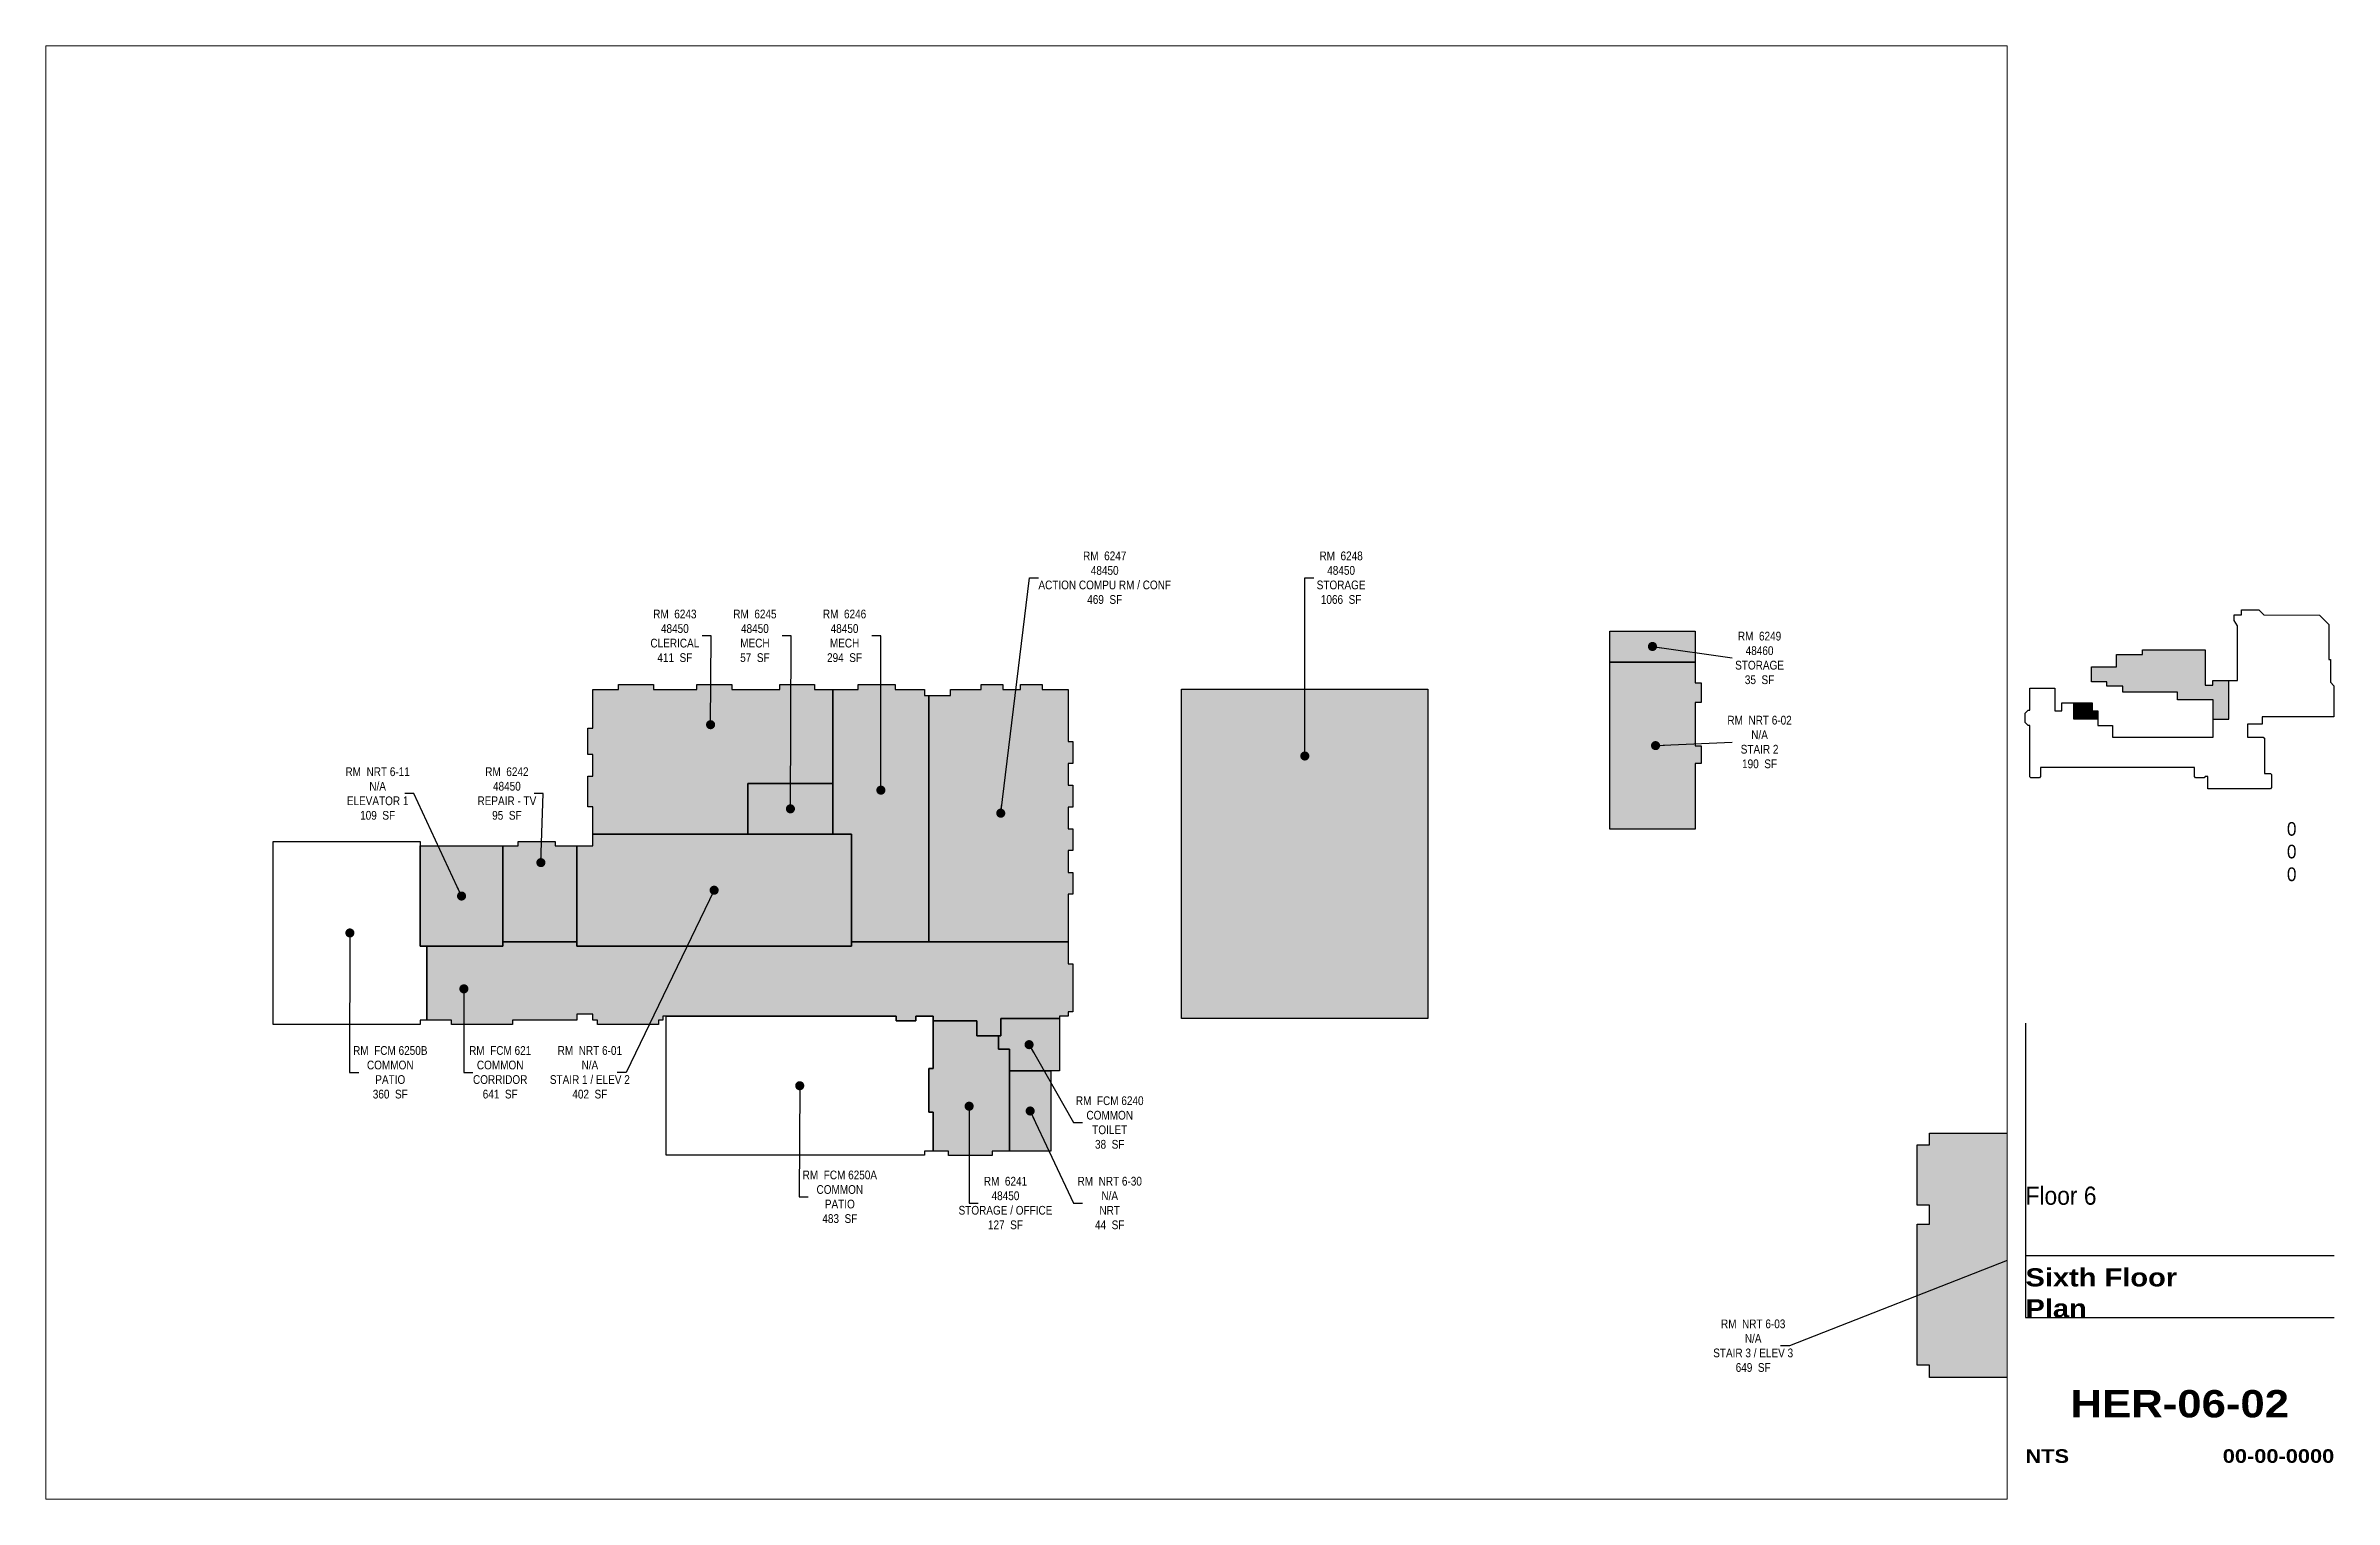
# Paper-space layout '02 new' of a CAD drawing. Header units: inches. Extents: x 0.8 to 16.5, y 0.5 to 10.5.
# The model-space entities are those that its viewports show. They can reach past a viewport. Long polylines and large blocks are cut down to what shows.
import ezdxf
from ezdxf.enums import TextEntityAlignment as Align

# ---------------------------------------------------------------- set-up
doc = ezdxf.new("R2010")
doc.units = ezdxf.units.IN
doc.header["$LTSCALE"] = 48
doc.header["$MEASUREMENT"] = 0
doc.layers.get('Defpoints').update_dxf_attribs({"color": 31})
for name, color, linetype in [('0-LABEL', 3, 'Continuous'), ('1-NRT', 200, 'Continuous'), ('1-NRT-PTN', 253, 'Continuous'), ('3-FCM', 190, 'Continuous'), ('3-FCM-PTN', 9, 'Continuous'), ('4-OCC', 6, 'Continuous'), ('4-OCC-PTN', 95, 'Continuous'), ('T-5', 5, 'Continuous'), ('T-8', 8, 'Continuous')]:
    doc.layers.add(name, color=color, linetype=linetype)
doc.styles.add('Arial90', font='arial.ttf', dxfattribs={"width": 0.9})
doc.styles.add('ArialBlack', font='')
doc.styles.add('ArialN', font='ARIALN.TTF')
doc.styles.get('ArialBlack').set_extended_font_data('Arial Black')
doc.dimstyles.new('AB-200', dxfattribs={"dimscale": 200, "dimtxt": 0.070312, "dimasz": 0.0625, "dimexe": 0.0625, "dimexo": 0.125, "dimgap": 0.1875, "dimtad": 0, "dimdec": 4, "dimrnd": 0.0625, "dimzin": 0, "dimdsep": 46, "dimlunit": 4, "dimtxsty": 'ArialN', "dimblk": 'ARCHTICK', "dimcen": 0.0625, "dimclrd": 256, "dimclre": 256, "dimclrt": 256, "dimadec": 0, "dimazin": 0, "dimtfac": 1, "dimtdec": 4, "dimtofl": 0, "dimtmove": 2, "dimatfit": 3, "dimldrblk": 'DOT', "dimfxl": 0, "dimfrac": 2, "dimtolj": 1, "dimtzin": 0, "dimlwd": -1, "dimlwe": -1, "dimarcsym": 0})

# ---------------------------------------------------------------- blocks, each defined once
blk = doc.blocks.new('sheettext_11x17_occ')
at = {"layer": 'Defpoints'}
for p, q in [((0, 3.276), (0, 1.251)), ((0, 1.676), (2.125, 1.676)), ((0, 1.251), (2.125, 1.251))]:
    blk.add_line(p, q, dxfattribs=at)
at = {"style": 'Arial90', "width": 0.9}
for tag, p in [('INTERIORGROSSAREA', (1.865, 4.565)), ('USEABLEAREA', (1.865, 4.409)), ('COMMONAREA', (1.865, 4.253))]:
    blk.add_attdef(tag, text='', height=0.0938, dxfattribs=at).set_placement(p, align=Align.RIGHT)
blk.add_attdef('FLOOR', text='', height=0.125, dxfattribs=at).set_placement((0, 2.151), align=Align.TOP_LEFT)
at = {"layer": 'T-8', "style": 'ArialBlack'}
for tag, p, height in [('TITLE_1', (0, 1.464), 0.125), ('TITLE_2', (0, 1.251), 0.125), ('SCALE', (0, 0.25), 0.0938)]:
    blk.add_attdef(tag, p, '', height=height, dxfattribs=at)
blk.add_attdef('DWG#', text='', height=0.188, dxfattribs=at).set_placement((1.062, 0.751), align=Align.TOP_CENTER)
blk.add_attdef('DATE', text='', height=0.0938, dxfattribs=at).set_placement((2.125, 0.25), align=Align.RIGHT)
blk = doc.blocks.new('_ArchTick')
at = {"const_width": 0.15}
blk.add_lwpolyline([(-0.5, -0.5), (0.5, 0.5)], dxfattribs=at)
blk = doc.blocks.new('_Dot')
at = {"lineweight": -2}
blk.add_line((-0.5, 0), (-1, 0), dxfattribs=at)
at = {"const_width": 0.5}
blk.add_lwpolyline([(-0.25, 0, 1), (0.25, 0, 1)], format="xyb", close=True, dxfattribs=at)

msp = doc.modelspace()

# ---------------------------------------------------------------- hatches: boundary and pattern name
at = {"layer": '1-NRT-PTN'}
for points in [[(2920.5, 1943.5), (2920.5, 2173.5), (3037.8, 2173.5), (3037.8, 2145), (3046.1, 2145), (3046.1, 2118), (3037.8, 2118), (3037.8, 2058), (3046.1, 2058), (3046.1, 2034), (3037.8, 2034), (3037.8, 1943.5)], [(1498.4, 1782.5), (1498.4, 1920.5), (1520.4, 1920.5), (1520.5, 1936.5), (1876.5, 1936.5), (1876.5, 1782.5)], [(1282.8, 1920.5), (1396.8, 1920.5), (1396.8, 1782.5), (1282.8, 1782.5)], [(2094, 1611), (2151, 1611), (2151, 1500.5), (2094, 1500.5)], [(3610.5, 1189), (3360.5, 1189), (3360.5, 1206), (3343.5, 1206), (3343.5, 1400), (3360.5, 1400), (3360.5, 1426), (3343.5, 1426), (3343.5, 1509), (3360.5, 1509), (3360.5, 1525), (3610.5, 1525), (3610.5, 1508), (3627.5, 1508), (3627.5, 1426), (3610.5, 1426), (3610.5, 1400), (3627.5, 1400), (3627.5, 1206), (3610.5, 1206)]]:
    msp.add_hatch(color=256, dxfattribs=at).paths.add_polyline_path(points)
at = {"layer": '3-FCM-PTN'}
for points in [[(1291.8, 1680.5), (1291.8, 1782.5), (1396.8, 1782.5), (1396.8, 1788.5), (1498.4, 1788.5), (1498.4, 1782.5), (1876.5, 1782.5), (1876.5, 1788.5), (2175, 1788.5), (2175, 1758), (2181, 1758), (2181, 1692), (2175, 1692), (2175, 1686), (2163, 1686), (2163, 1683), (2082, 1683), (2082, 1659), (2049, 1659), (2049, 1680), (1989, 1680), (1989, 1686), (1965, 1686), (1965, 1680), (1938, 1680), (1938, 1686), (1621.5, 1686), (1617, 1686), (1617, 1680.6), (1611, 1680.6), (1611, 1674.7), (1527, 1674.7), (1527, 1680.6), (1520.4, 1680.6), (1520.4, 1689), (1498.4, 1689), (1498.4, 1680.6), (1410, 1680.6), (1410, 1674.7), (1326, 1674.7), (1326, 1680.5)], [(2082, 1659), (2082, 1683), (2163, 1683), (2163, 1611), (2094, 1611), (2094, 1641), (2079, 1641), (2079, 1659)]]:
    msp.add_hatch(color=256, dxfattribs=at).paths.add_polyline_path(points)
at = {"layer": '4-OCC-PTN'}
for color, points in [(201, [(2920.5, 2216.2), (3037.8, 2216.2), (3037.8, 2173.5), (2920.5, 2173.5)]), (55, [(1520.5, 1936.5), (1520.5, 1974.3), (1513.5, 1974.3), (1513.5, 2016.3), (1520.5, 2016.3), (1520.5, 2046.3), (1513.5, 2046.3), (1513.5, 2082.3), (1520.5, 2082.3), (1520.5, 2135.5), (1555.8, 2135.5), (1555.8, 2142.5), (1603.8, 2142.5), (1603.8, 2135.5), (1663.8, 2135.5), (1663.8, 2142.5), (1711.8, 2142.5), (1711.8, 2135.5), (1777.8, 2135.5), (1777.8, 2142.5), (1825.8, 2142.5), (1825.8, 2135.5), (1851, 2135.5), (1851, 2006.5), (1734, 2006.5), (1734, 1936.5)]), (55, [(1851, 1936.5), (1851, 2135.5), (1885.8, 2135.5), (1885.8, 2142.5), (1936.8, 2142.5), (1936.8, 2135.5), (1977, 2135.5), (1977, 2127.3), (1983, 2127.3), (1983, 1788.5), (1876.5, 1788.5), (1876.5, 1936.5)]), (55, [(1983, 1788.5), (1983, 2127.3), (2013, 2127.3), (2013, 2135.5), (2055, 2135.5), (2055, 2142.5), (2085, 2142.5), (2085, 2135.5), (2109, 2135.5), (2109, 2142.5), (2139, 2142.5), (2139, 2135.5), (2175, 2135.5), (2175, 2064), (2181, 2064), (2181, 2034), (2175, 2034), (2175, 2004), (2181, 2004), (2181, 1974), (2175, 1974), (2175, 1944), (2181, 1944), (2181, 1914), (2175, 1914), (2175, 1884), (2181, 1884), (2181, 1854), (2175, 1854), (2175, 1788.5)]), (55, [(2331, 2136), (2670, 2136), (2670, 1683), (2331, 1683)]), (55, [(1734, 2006.5), (1851, 2006.5), (1851, 1936.5), (1734, 1936.5)]), (55, [(1396.8, 1920.5), (1417.8, 1920.5), (1417.8, 1926.5), (1468.8, 1926.5), (1468.8, 1920.5), (1498.4, 1920.5), (1498.4, 1788.5), (1396.8, 1788.5)]), (55, [(2094, 1500.5), (2070, 1500.5), (2070, 1494.7), (2010, 1494.7), (2010, 1500.5), (1989, 1500.5), (1989, 1554), (1983, 1554), (1983, 1614), (1989, 1614), (1989, 1680), (2049, 1680), (2049, 1659), (2079, 1659), (2079, 1641), (2094, 1641)])]:
    msp.add_hatch(color=color, dxfattribs=at).paths.add_polyline_path(points)

# ---------------------------------------------------------------- linework, layer by layer
at = {"layer": '1-NRT'}
for points in [[(2920.5, 1943.5), (2920.5, 2173.5), (3037.8, 2173.5), (3037.8, 2145), (3046.1, 2145), (3046.1, 2118), (3037.8, 2118), (3037.8, 2058), (3046.1, 2058), (3046.1, 2034), (3037.8, 2034), (3037.8, 1943.5)], [(1498.4, 1782.5), (1498.4, 1920.5), (1520.4, 1920.5), (1520.5, 1936.5), (1876.5, 1936.5), (1876.5, 1782.5)], [(1282.8, 1920.5), (1396.8, 1920.5), (1396.8, 1782.5), (1282.8, 1782.5)], [(2094, 1611), (2151, 1611), (2151, 1500.5), (2094, 1500.5)], [(3610.5, 1189), (3360.5, 1189), (3360.5, 1206), (3343.5, 1206), (3343.5, 1400), (3360.5, 1400), (3360.5, 1426), (3343.5, 1426), (3343.5, 1509), (3360.5, 1509), (3360.5, 1525), (3610.5, 1525), (3610.5, 1508), (3627.5, 1508), (3627.5, 1426), (3610.5, 1426), (3610.5, 1400), (3627.5, 1400), (3627.5, 1206), (3610.5, 1206)]]:
    msp.add_lwpolyline(points, close=True, dxfattribs=at)
at = {"layer": '3-FCM'}
for points in [[(1080.5, 1926.5), (1282.8, 1926.5), (1282.8, 1782.5), (1291.8, 1782.5), (1291.8, 1680.5), (1282.8, 1680.5), (1282.8, 1674.9), (1080.5, 1674.9)], [(1291.8, 1680.5), (1291.8, 1782.5), (1396.8, 1782.5), (1396.8, 1788.5), (1498.4, 1788.5), (1498.4, 1782.5), (1876.5, 1782.5), (1876.5, 1788.5), (2175, 1788.5), (2175, 1758), (2181, 1758), (2181, 1692), (2175, 1692), (2175, 1686), (2163, 1686), (2163, 1683), (2082, 1683), (2082, 1659), (2049, 1659), (2049, 1680), (1989, 1680), (1989, 1686), (1965, 1686), (1965, 1680), (1938, 1680), (1938, 1686), (1621.5, 1686), (1617, 1686), (1617, 1680.6), (1611, 1680.6), (1611, 1674.7), (1527, 1674.7), (1527, 1680.6), (1520.4, 1680.6), (1520.4, 1689), (1498.4, 1689), (1498.4, 1680.6), (1410, 1680.6), (1410, 1674.7), (1326, 1674.7), (1326, 1680.5)], [(1938, 1686), (1938, 1680), (1965, 1680), (1965, 1686), (1989, 1686), (1989, 1614), (1983, 1614), (1983, 1554), (1989, 1554), (1989, 1500.5), (1977, 1500.5), (1977, 1495), (1621.5, 1495), (1621.5, 1686)], [(2082, 1659), (2082, 1683), (2163, 1683), (2163, 1611), (2094, 1611), (2094, 1641), (2079, 1641), (2079, 1659)]]:
    msp.add_lwpolyline(points, close=True, dxfattribs=at)
at = {"layer": '4-OCC'}
for points in [[(2920.5, 2216.2), (3037.8, 2216.2), (3037.8, 2173.5), (2920.5, 2173.5)], [(1520.5, 1936.5), (1520.5, 1974.3), (1513.5, 1974.3), (1513.5, 2016.3), (1520.5, 2016.3), (1520.5, 2046.3), (1513.5, 2046.3), (1513.5, 2082.3), (1520.5, 2082.3), (1520.5, 2135.5), (1555.8, 2135.5), (1555.8, 2142.5), (1603.8, 2142.5), (1603.8, 2135.5), (1663.8, 2135.5), (1663.8, 2142.5), (1711.8, 2142.5), (1711.8, 2135.5), (1777.8, 2135.5), (1777.8, 2142.5), (1825.8, 2142.5), (1825.8, 2135.5), (1851, 2135.5), (1851, 2006.5), (1734, 2006.5), (1734, 1936.5)], [(1851, 1936.5), (1851, 2135.5), (1885.8, 2135.5), (1885.8, 2142.5), (1936.8, 2142.5), (1936.8, 2135.5), (1977, 2135.5), (1977, 2127.3), (1983, 2127.3), (1983, 1788.5), (1876.5, 1788.5), (1876.5, 1936.5)], [(1983, 1788.5), (1983, 2127.3), (2013, 2127.3), (2013, 2135.5), (2055, 2135.5), (2055, 2142.5), (2085, 2142.5), (2085, 2135.5), (2109, 2135.5), (2109, 2142.5), (2139, 2142.5), (2139, 2135.5), (2175, 2135.5), (2175, 2064), (2181, 2064), (2181, 2034), (2175, 2034), (2175, 2004), (2181, 2004), (2181, 1974), (2175, 1974), (2175, 1944), (2181, 1944), (2181, 1914), (2175, 1914), (2175, 1884), (2181, 1884), (2181, 1854), (2175, 1854), (2175, 1788.5)], [(2331, 2136), (2670, 2136), (2670, 1683), (2331, 1683)], [(1734, 2006.5), (1851, 2006.5), (1851, 1936.5), (1734, 1936.5)], [(1396.8, 1920.5), (1417.8, 1920.5), (1417.8, 1926.5), (1468.8, 1926.5), (1468.8, 1920.5), (1498.4, 1920.5), (1498.4, 1788.5), (1396.8, 1788.5)], [(2094, 1500.5), (2070, 1500.5), (2070, 1494.7), (2010, 1494.7), (2010, 1500.5), (1989, 1500.5), (1989, 1554), (1983, 1554), (1983, 1614), (1983, 1614), (1989, 1614), (1989, 1614), (1989, 1680), (2049, 1680), (2049, 1659), (2079, 1659), (2079, 1641), (2094, 1641)]]:
    msp.add_lwpolyline(points, close=True, dxfattribs=at)

# ---------------------------------------------------------------- texts
at = {"layer": '0-LABEL', "char_height": 12, "attachment_point": 5, "style": 'ArialN'}
for s, insert in [('RM  6247\\P48450\\PACTION COMPU RM / CONF\\P469  SF', (2225.1, 2289.5)), ('RM  6248\\P48450\\PSTORAGE\\P1066  SF', (2550.5, 2289.5)), ('RM  6243\\P48450\\PCLERICAL\\P411  SF', (1633.4, 2209.5)), ('RM  6245\\P48450\\PMECH\\P57  SF', (1743.6, 2209.5)), ('RM  6246\\P48450\\PMECH\\P294  SF', (1867, 2209.5)), ('RM  6249\\P48460\\PSTORAGE\\P35  SF', (3126.5, 2179.1)), ('RM  NRT 6-02\\PN/A\\PSTAIR 2\\P190  SF', (3126.5, 2063.4)), ('RM  NRT 6-11\\PN/A\\PELEVATOR 1\\P109  SF', (1224.3, 1992.5)), ('RM  6242\\P48450\\PREPAIR - TV\\P95  SF', (1402.2, 1992.5)), ('RM  FCM 6250B\\PCOMMON\\PPATIO\\P360  SF', (1241.7, 1608.9)), ('RM  FCM 621\\PCOMMON\\PCORRIDOR\\P641  SF', (1393, 1608.9)), ('RM  NRT 6-01\\PN/A\\PSTAIR 1 / ELEV 2\\P402  SF', (1516.4, 1608.9)), ('RM  FCM 6240\\PCOMMON\\PTOILET\\P38  SF', (2232, 1539.8)), ('RM  FCM 6250A\\PCOMMON\\PPATIO\\P483  SF', (1860.5, 1437.6)), ('RM  6241\\P48450\\PSTORAGE / OFFICE\\P127  SF', (2088.5, 1429)), ('RM  NRT 6-30\\PN/A\\PNRT\\P44  SF', (2232, 1429)), ('RM  NRT 6-03\\PN/A\\PSTAIR 3 / ELEV 3\\P649  SF', (3117.7, 1232.7)), ('RM  NRT 6-31\\PN/A\\PNRT\\P73  SF', (1329.4, 985.8))]:
    msp.add_mtext(s, dxfattribs=dict(at, insert=insert))

# ---------------------------------------------------------------- leaders
at = {"layer": '0-LABEL', "annotation_type": 0, "has_hookline": 1}
for points, hookline_direction, text_width in [([(2082, 1965.5), (2121.6, 2289.5), (2134.1, 2289.5)], 0, 181.9), ([(2500.5, 2044.2), (2500.5, 2289.5), (2513, 2289.5)], 0, 65.9), ([(1682.6, 2087.3), (1683.4, 2209.5), (1670.9, 2209.5)], 1, 66), ([(1792.5, 1971.5), (1793.6, 2209.5), (1781.1, 2209.5)], 1, 58), ([(1917, 1997.2), (1917, 2209.5), (1904.5, 2209.5)], 1, 57.9), ([(2979.1, 2194.9), (3089, 2179.1)], 0, 65.9), ([(2983.3, 2058.5), (3089, 2063.4)], 0, 86.8), ([(1339.8, 1851.5), (1274.3, 1992.5), (1261.8, 1992.5)], 1, 85), ([(1449, 1897.5), (1452.2, 1992.5), (1439.7, 1992.5)], 1, 79.8), ([(1687.5, 1859.5), (1566.4, 1608.9), (1553.9, 1608.9)], 1, 108.7), ([(1186.1, 1800.7), (1185.7, 1608.9), (1198.2, 1608.9)], 0, 100.6), ([(1343, 1723.8), (1343, 1608.9), (1355.5, 1608.9)], 0, 81.9), ([(2121, 1647), (2182, 1539.8), (2194.5, 1539.8)], 0, 91.5), ([(1805.3, 1590.5), (1804.6, 1437.6), (1817.1, 1437.6)], 0, 101.3), ([(2038.5, 1562.3), (2038.5, 1429), (2051, 1429)], 0, 127.7), ([(2122.5, 1555.7), (2182, 1429), (2194.5, 1429)], 0, 86.9), ([(3485.5, 1357), (3167.7, 1232.7), (3155.2, 1232.7)], 1, 108.8)]:
    msp.add_leader(points, dimstyle='AB-200', dxfattribs=dict(at, hookline_direction=hookline_direction, text_width=text_width))

psp = doc.layouts.new('02 new')

# ---------------------------------------------------------------- hatches: boundary and pattern name
at = {"layer": 'T-8'}
for points in [[(15.612, 6.345), (15.181, 6.345), (15.181, 6.313), (15.001, 6.313), (15.001, 6.228), (14.83, 6.228), (14.83, 6.123), (14.935, 6.123), (14.935, 6.095), (15.044, 6.095), (15.044, 6.053), (15.421, 6.053), (15.421, 5.999), (15.666, 5.999), (15.666, 5.868), (15.775, 5.868), (15.775, 6.134), (15.664, 6.134), (15.664, 6.1), (15.612, 6.1)], [(14.873, 5.868), (14.873, 5.925), (14.835, 5.925), (14.835, 5.98), (14.709, 5.98), (14.709, 5.868)]]:
    psp.add_hatch(color=256, dxfattribs=at).paths.add_polyline_path(points)

# ---------------------------------------------------------------- linework, layer by layer
psp.add_lwpolyline([(15.811, 6.585), (15.861, 6.585), (15.861, 6.619), (15.982, 6.619), (16.016, 6.584), (16.399, 6.583), (16.463, 6.519), (16.463, 6.278), (16.474, 6.278), (16.474, 6.121), (16.498, 6.097), (16.498, 5.884), (16.004, 5.884), (16.004, 5.833), (15.903, 5.833), (15.903, 5.744), (16.012, 5.744), (16.02, 5.737), (16.02, 5.493), (16.062, 5.493), (16.069, 5.486), (16.069, 5.396), (16.062, 5.388), (15.631, 5.388), (15.631, 5.472), (15.612, 5.472), (15.605, 5.464), (15.546, 5.464), (15.538, 5.472), (15.538, 5.535), (14.479, 5.535), (14.479, 5.472), (14.472, 5.464), (14.413, 5.464), (14.406, 5.471), (14.406, 5.824), (14.393, 5.824), (14.373, 5.843), (14.373, 5.909), (14.393, 5.928), (14.406, 5.928), (14.406, 6.08), (14.576, 6.08), (14.576, 5.925), (14.626, 5.925), (14.626, 5.98), (14.835, 5.98), (14.835, 5.925), (14.873, 5.925), (14.873, 5.823), (14.975, 5.823), (14.975, 5.744), (15.666, 5.744), (15.666, 5.999), (15.421, 5.999), (15.421, 6.053), (15.044, 6.053), (15.044, 6.095), (14.935, 6.095), (14.935, 6.123), (14.83, 6.123), (14.83, 6.228), (15.001, 6.228), (15.001, 6.313), (15.181, 6.313), (15.181, 6.345), (15.612, 6.345), (15.612, 6.1), (15.664, 6.1), (15.664, 6.134), (15.835, 6.134), (15.835, 6.51), (15.811, 6.545)], close=True, dxfattribs=at)
for points in [[(15.666, 5.868), (15.775, 5.868), (15.775, 6.134)], [(14.873, 5.868), (14.709, 5.868), (14.709, 5.98)]]:
    psp.add_lwpolyline(points, dxfattribs=at)

# ---------------------------------------------------------------- block references
at = {"layer": 'T-5'}
psp.add_blockref('sheettext_11x17_occ', (14.375, 0.5), dxfattribs=at).add_auto_attribs({'FLOOR': 'Floor 6', 'TITLE_1': 'Sixth Floor', 'TITLE_2': 'Plan', 'DWG#': 'HER-06-02', 'SCALE': 'NTS', 'DATE': '00-00-0000', 'COMMONAREA': '0', 'USEABLEAREA': '0', 'INTERIORGROSSAREA': '0'})

# ---------------------------------------------------------------- viewports
at = {"layer": 'Defpoints'}
vp = psp.add_viewport(center=(7.5, 5.5), size=(13.5, 10), view_center_point=(2117.5, 2021.5), view_height=2000, dxfattribs=at)
vp.frozen_layers = ['Defpoints']

doc.saveas('drawing.dxf')
